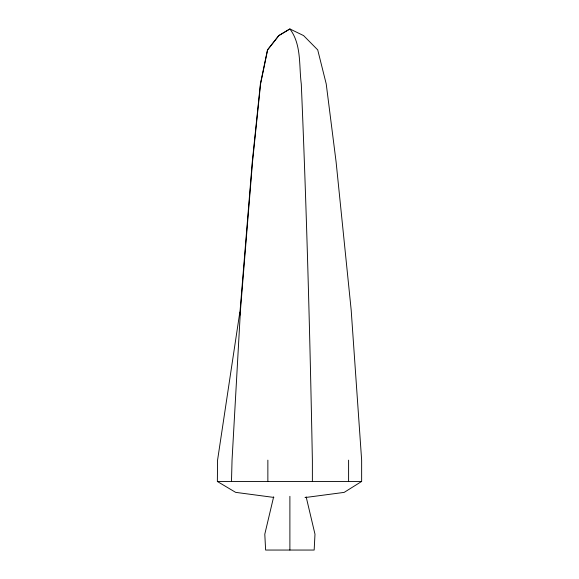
<?xml version="1.0" encoding="UTF-8"?>
<svg xmlns="http://www.w3.org/2000/svg" width="579" height="579" viewBox="0 0 579 579"><rect width="100%" height="100%" fill="white"/><g stroke="black" fill="none" stroke-linecap="round" stroke-linejoin="round"><path stroke-width="0.87" d="M289.891 496.326L289.891 550.05M273.881 497.433L235.631 492.353L217.357 481.482L217.566 460.153L240.147 310.047L252.278 161.888L260.391 83.904L267.469 49.895L278.767 35.594L289.891 28.95L303.591 35.594L317.719 49.895L326.216 83.904L336.095 161.888L351.178 310.047L361.643 460.131L361.643 481.453L344.158 492.389L305.017 497.564M217.357 481.482L231.491 481.453L232.041 460.131L240.473 310.047L252.524 161.888L260.586 83.904L267.621 49.895L278.846 35.594L289.891 28.95C301.702 44.619 298.851 65.572 301.283 83.904C306.631 209.258 309.96 334.691 312.378 460.131L312.378 481.453L361.643 481.453M239.836 315.439L239.988 312.747M273.643 496.825L264.798 534.185L265.623 550.05L314.165 550.05L314.983 534.185L306.146 496.825M231.491 481.453L312.378 481.453M348.601 460.153L348.601 481.482M267.86 460.153L267.86 481.482"/></g></svg>
